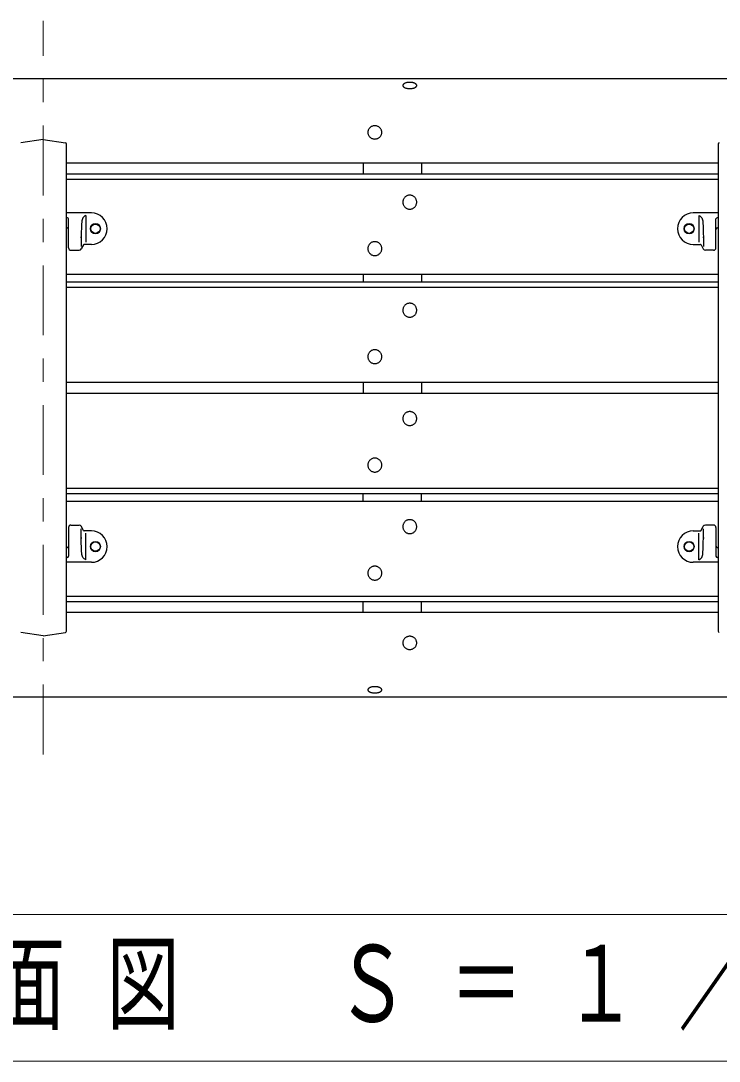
# Model space of a CAD drawing. Units: millimetres on the paper, scale 1:20. Extents: x -365 to 12, y -47 to 257.
# Drawn here: x -270.44 to -240.44, y 164.6 to 209.27 of the extents above; entities that cross this region are included whole.
import ezdxf

# ---------------------------------------------------------------- set-up
doc = ezdxf.new("R2010")
doc.units = ezdxf.units.MM
doc.linetypes.add('USER2', pattern=[6, 3, -1, 1, -1])
doc.layers.add('LY_1', color=7, linetype='Continuous', lineweight=25)
doc.styles.add('ＭＳ ゴシック', font='')
doc.styles.get('ＭＳ ゴシック').set_extended_font_data('MS Gothic')

msp = doc.modelspace()

# ---------------------------------------------------------------- linework, layer by layer
at = {"layer": 'LY_1', "linetype": 'USER2', "lineweight": 13}
msp.add_line((-269.479, 177.768), (-269.479, 209.268), dxfattribs=at)
at = {"layer": 'LY_1'}
for p, q in [((-299.229, 206.787), (-209.728, 206.787)), ((-269.479, 204.168), (-270.436, 204.024)), ((-269.479, 204.168), (-268.521, 204.024)), ((-268.479, 183.061), (-268.479, 203.975)), ((-240.479, 203.975), (-240.479, 183.061)), ((-268.479, 203.163), (-240.479, 203.163)), ((-255.729, 203.163), (-255.729, 202.698)), ((-253.229, 203.163), (-253.229, 202.698)), ((-268.479, 202.698), (-240.479, 202.698)), ((-268.479, 202.468), (-240.479, 202.468)), ((-267.404, 201.018), (-268.479, 201.018)), ((-240.479, 201.018), (-241.554, 201.018)), ((-268.433, 200.81), (-268.479, 200.81)), ((-268.383, 199.518), (-268.383, 200.76)), ((-267.647, 200.906), (-267.647, 199.769)), ((-241.31, 200.906), (-241.31, 199.769)), ((-240.574, 199.518), (-240.574, 200.76)), ((-240.479, 200.81), (-240.524, 200.81)), ((-268.479, 200.375), (-268.433, 200.375)), ((-240.524, 200.375), (-240.479, 200.375)), ((-267.843, 199.993), (-267.843, 199.576)), ((-241.114, 199.993), (-241.114, 199.576)), ((-268.283, 199.418), (-267.926, 199.418)), ((-267.74, 199.655), (-267.837, 199.471)), ((-267.404, 199.668), (-267.718, 199.668)), ((-241.554, 199.668), (-241.239, 199.668)), ((-241.217, 199.655), (-241.12, 199.471)), ((-240.674, 199.418), (-241.031, 199.418)), ((-268.479, 198.397), (-240.479, 198.397)), ((-255.729, 198.397), (-255.729, 198.059)), ((-253.229, 198.397), (-253.229, 198.059)), ((-268.479, 198.059), (-240.479, 198.059)), ((-268.479, 197.829), (-240.479, 197.829)), ((-268.479, 193.758), (-240.479, 193.758)), ((-255.729, 193.758), (-255.729, 193.278)), ((-253.229, 193.758), (-253.229, 193.278)), ((-268.479, 193.278), (-240.479, 193.278)), ((-268.479, 189.207), (-240.479, 189.207)), ((-268.479, 188.977), (-240.479, 188.977)), ((-255.729, 188.639), (-255.729, 188.977)), ((-253.229, 188.639), (-253.229, 188.977)), ((-268.479, 188.639), (-240.479, 188.639)), ((-268.283, 187.618), (-267.926, 187.618)), ((-240.674, 187.618), (-241.031, 187.618)), ((-268.383, 187.518), (-268.383, 186.276)), ((-267.843, 187.043), (-267.843, 187.46)), ((-267.74, 187.381), (-267.837, 187.565)), ((-267.404, 187.368), (-267.718, 187.368)), ((-267.647, 186.13), (-267.647, 187.267)), ((-241.554, 187.368), (-241.239, 187.368)), ((-241.31, 186.13), (-241.31, 187.267)), ((-241.217, 187.381), (-241.12, 187.565)), ((-241.114, 187.043), (-241.114, 187.46)), ((-240.574, 187.518), (-240.574, 186.276)), ((-268.479, 186.661), (-268.433, 186.661)), ((-240.524, 186.661), (-240.479, 186.661)), ((-268.433, 186.226), (-268.479, 186.226)), ((-267.404, 186.018), (-268.479, 186.018)), ((-240.479, 186.018), (-241.554, 186.018)), ((-240.479, 186.226), (-240.524, 186.226)), ((-268.479, 184.568), (-240.479, 184.568)), ((-268.479, 184.338), (-240.479, 184.338)), ((-255.729, 183.873), (-255.729, 184.338)), ((-253.229, 183.873), (-253.229, 184.338)), ((-268.479, 183.873), (-240.479, 183.873)), ((-269.479, 182.868), (-270.436, 183.012)), ((-269.479, 182.868), (-268.521, 183.012)), ((-299.229, 180.249), (-209.728, 180.249))]:
    msp.add_line(p, q, dxfattribs=at)
at = {"layer": 'LY_1', "lineweight": 13}
for p, q in [((-231.229, 170.899), (-277.729, 170.899)), ((-277.729, 164.599), (-231.229, 164.599))]:
    msp.add_line(p, q, dxfattribs=at)
at = {"layer": 'LY_1'}
for points in [[(-253.429, 206.491), (-253.43, 206.503), (-253.433, 206.515), (-253.439, 206.526), (-253.447, 206.537), (-253.457, 206.548), (-253.469, 206.558), (-253.483, 206.568), (-253.499, 206.577), (-253.516, 206.586), (-253.536, 206.594), (-253.556, 206.601), (-253.579, 206.607), (-253.602, 206.613), (-253.626, 206.617), (-253.651, 206.621), (-253.676, 206.623), (-253.702, 206.625), (-253.729, 206.625), (-253.755, 206.625), (-253.781, 206.623), (-253.806, 206.621), (-253.831, 206.617), (-253.855, 206.613), (-253.879, 206.607), (-253.901, 206.601), (-253.921, 206.594), (-253.941, 206.586), (-253.958, 206.577), (-253.974, 206.568), (-253.988, 206.558), (-254, 206.548), (-254.01, 206.537), (-254.018, 206.526), (-254.024, 206.515), (-254.027, 206.503), (-254.029, 206.491), (-254.027, 206.48), (-254.024, 206.468), (-254.018, 206.457), (-254.01, 206.446), (-254, 206.435), (-253.988, 206.424), (-253.974, 206.415), (-253.958, 206.405), (-253.941, 206.397), (-253.921, 206.389), (-253.901, 206.382), (-253.879, 206.375), (-253.855, 206.37), (-253.831, 206.366), (-253.806, 206.362), (-253.781, 206.36), (-253.755, 206.358), (-253.729, 206.357), (-253.702, 206.358), (-253.676, 206.36), (-253.651, 206.362), (-253.626, 206.366), (-253.602, 206.37), (-253.579, 206.375), (-253.556, 206.382), (-253.536, 206.389), (-253.516, 206.397), (-253.499, 206.405), (-253.483, 206.415), (-253.469, 206.424), (-253.457, 206.435), (-253.447, 206.446), (-253.439, 206.457), (-253.433, 206.468), (-253.43, 206.48)], [(-254.929, 204.477), (-254.93, 204.502), (-254.933, 204.526), (-254.939, 204.551), (-254.947, 204.574), (-254.957, 204.597), (-254.969, 204.619), (-254.983, 204.64), (-254.999, 204.66), (-255.016, 204.678), (-255.036, 204.695), (-255.056, 204.71), (-255.079, 204.723), (-255.102, 204.735), (-255.126, 204.744), (-255.151, 204.752), (-255.176, 204.757), (-255.202, 204.761), (-255.229, 204.762), (-255.255, 204.761), (-255.281, 204.757), (-255.306, 204.752), (-255.331, 204.744), (-255.355, 204.735), (-255.379, 204.723), (-255.401, 204.71), (-255.421, 204.695), (-255.441, 204.678), (-255.458, 204.66), (-255.474, 204.64), (-255.488, 204.619), (-255.5, 204.597), (-255.51, 204.574), (-255.518, 204.551), (-255.524, 204.526), (-255.527, 204.502), (-255.529, 204.477), (-255.527, 204.452), (-255.524, 204.428), (-255.518, 204.403), (-255.51, 204.38), (-255.5, 204.357), (-255.488, 204.335), (-255.474, 204.314), (-255.458, 204.294), (-255.441, 204.276), (-255.421, 204.259), (-255.401, 204.244), (-255.379, 204.231), (-255.355, 204.219), (-255.331, 204.21), (-255.306, 204.202), (-255.281, 204.197), (-255.255, 204.194), (-255.229, 204.193), (-255.202, 204.194), (-255.176, 204.197), (-255.151, 204.202), (-255.126, 204.21), (-255.102, 204.219), (-255.079, 204.231), (-255.056, 204.244), (-255.036, 204.259), (-255.016, 204.276), (-254.999, 204.294), (-254.983, 204.314), (-254.969, 204.335), (-254.957, 204.357), (-254.947, 204.38), (-254.939, 204.403), (-254.933, 204.428), (-254.93, 204.452)], [(-253.429, 201.481), (-253.43, 201.507), (-253.433, 201.533), (-253.439, 201.559), (-253.447, 201.584), (-253.457, 201.608), (-253.469, 201.631), (-253.483, 201.653), (-253.499, 201.674), (-253.516, 201.693), (-253.536, 201.71), (-253.556, 201.726), (-253.579, 201.74), (-253.602, 201.752), (-253.626, 201.762), (-253.651, 201.77), (-253.676, 201.776), (-253.702, 201.779), (-253.729, 201.78), (-253.755, 201.779), (-253.781, 201.776), (-253.806, 201.77), (-253.831, 201.762), (-253.855, 201.752), (-253.879, 201.74), (-253.901, 201.726), (-253.921, 201.71), (-253.941, 201.693), (-253.958, 201.674), (-253.974, 201.653), (-253.988, 201.631), (-254, 201.608), (-254.01, 201.584), (-254.018, 201.559), (-254.024, 201.533), (-254.027, 201.507), (-254.029, 201.481), (-254.027, 201.455), (-254.024, 201.429), (-254.018, 201.404), (-254.01, 201.379), (-254, 201.355), (-253.988, 201.332), (-253.974, 201.31), (-253.958, 201.289), (-253.941, 201.27), (-253.921, 201.252), (-253.901, 201.236), (-253.879, 201.222), (-253.855, 201.21), (-253.831, 201.2), (-253.806, 201.192), (-253.781, 201.186), (-253.755, 201.183), (-253.729, 201.182), (-253.702, 201.183), (-253.676, 201.186), (-253.651, 201.192), (-253.626, 201.2), (-253.602, 201.21), (-253.579, 201.222), (-253.556, 201.236), (-253.536, 201.252), (-253.516, 201.27), (-253.499, 201.289), (-253.483, 201.31), (-253.469, 201.332), (-253.457, 201.355), (-253.447, 201.379), (-253.439, 201.404), (-253.433, 201.429), (-253.43, 201.455)], [(-254.929, 199.486), (-254.93, 199.512), (-254.933, 199.538), (-254.939, 199.563), (-254.947, 199.588), (-254.957, 199.612), (-254.969, 199.636), (-254.983, 199.658), (-254.999, 199.678), (-255.016, 199.698), (-255.036, 199.715), (-255.056, 199.731), (-255.079, 199.745), (-255.102, 199.757), (-255.126, 199.767), (-255.151, 199.775), (-255.176, 199.781), (-255.202, 199.784), (-255.229, 199.785), (-255.255, 199.784), (-255.281, 199.781), (-255.306, 199.775), (-255.331, 199.767), (-255.355, 199.757), (-255.379, 199.745), (-255.401, 199.731), (-255.421, 199.715), (-255.441, 199.698), (-255.458, 199.678), (-255.474, 199.658), (-255.488, 199.636), (-255.5, 199.612), (-255.51, 199.588), (-255.518, 199.563), (-255.524, 199.538), (-255.527, 199.512), (-255.529, 199.486), (-255.527, 199.46), (-255.524, 199.434), (-255.518, 199.409), (-255.51, 199.384), (-255.5, 199.36), (-255.488, 199.336), (-255.474, 199.314), (-255.458, 199.294), (-255.441, 199.274), (-255.421, 199.257), (-255.401, 199.241), (-255.379, 199.227), (-255.355, 199.215), (-255.331, 199.205), (-255.306, 199.197), (-255.281, 199.191), (-255.255, 199.188), (-255.229, 199.187), (-255.202, 199.188), (-255.176, 199.191), (-255.151, 199.197), (-255.126, 199.205), (-255.102, 199.215), (-255.079, 199.227), (-255.056, 199.241), (-255.036, 199.257), (-255.016, 199.274), (-254.999, 199.294), (-254.983, 199.314), (-254.969, 199.336), (-254.957, 199.36), (-254.947, 199.384), (-254.939, 199.409), (-254.933, 199.434), (-254.93, 199.46)], [(-253.429, 196.842), (-253.43, 196.868), (-253.433, 196.894), (-253.439, 196.92), (-253.447, 196.945), (-253.457, 196.969), (-253.469, 196.992), (-253.483, 197.014), (-253.499, 197.035), (-253.516, 197.054), (-253.536, 197.072), (-253.556, 197.088), (-253.579, 197.102), (-253.602, 197.114), (-253.626, 197.124), (-253.651, 197.131), (-253.676, 197.137), (-253.702, 197.14), (-253.729, 197.142), (-253.755, 197.14), (-253.781, 197.137), (-253.806, 197.131), (-253.831, 197.124), (-253.855, 197.114), (-253.879, 197.102), (-253.901, 197.088), (-253.921, 197.072), (-253.941, 197.054), (-253.958, 197.035), (-253.974, 197.014), (-253.988, 196.992), (-254, 196.969), (-254.01, 196.945), (-254.018, 196.92), (-254.024, 196.894), (-254.027, 196.868), (-254.029, 196.842), (-254.027, 196.816), (-254.024, 196.79), (-254.018, 196.765), (-254.01, 196.74), (-254, 196.716), (-253.988, 196.693), (-253.974, 196.671), (-253.958, 196.65), (-253.941, 196.631), (-253.921, 196.613), (-253.901, 196.597), (-253.879, 196.583), (-253.855, 196.571), (-253.831, 196.561), (-253.806, 196.553), (-253.781, 196.548), (-253.755, 196.544), (-253.729, 196.543), (-253.702, 196.544), (-253.676, 196.548), (-253.651, 196.553), (-253.626, 196.561), (-253.602, 196.571), (-253.579, 196.583), (-253.556, 196.597), (-253.536, 196.613), (-253.516, 196.631), (-253.499, 196.65), (-253.483, 196.671), (-253.469, 196.693), (-253.457, 196.716), (-253.447, 196.74), (-253.439, 196.765), (-253.433, 196.79), (-253.43, 196.816)], [(-254.929, 194.847), (-254.93, 194.873), (-254.933, 194.899), (-254.939, 194.925), (-254.947, 194.95), (-254.957, 194.974), (-254.969, 194.997), (-254.983, 195.019), (-254.999, 195.04), (-255.016, 195.059), (-255.036, 195.076), (-255.056, 195.092), (-255.079, 195.106), (-255.102, 195.118), (-255.126, 195.128), (-255.151, 195.136), (-255.176, 195.142), (-255.202, 195.145), (-255.229, 195.146), (-255.255, 195.145), (-255.281, 195.142), (-255.306, 195.136), (-255.331, 195.128), (-255.355, 195.118), (-255.379, 195.106), (-255.401, 195.092), (-255.421, 195.076), (-255.441, 195.059), (-255.458, 195.04), (-255.474, 195.019), (-255.488, 194.997), (-255.5, 194.974), (-255.51, 194.95), (-255.518, 194.925), (-255.524, 194.899), (-255.527, 194.873), (-255.529, 194.847), (-255.527, 194.821), (-255.524, 194.795), (-255.518, 194.77), (-255.51, 194.745), (-255.5, 194.721), (-255.488, 194.698), (-255.474, 194.675), (-255.458, 194.655), (-255.441, 194.636), (-255.421, 194.618), (-255.401, 194.602), (-255.379, 194.588), (-255.355, 194.576), (-255.331, 194.566), (-255.306, 194.558), (-255.281, 194.552), (-255.255, 194.549), (-255.229, 194.548), (-255.202, 194.549), (-255.176, 194.552), (-255.151, 194.558), (-255.126, 194.566), (-255.102, 194.576), (-255.079, 194.588), (-255.056, 194.602), (-255.036, 194.618), (-255.016, 194.636), (-254.999, 194.655), (-254.983, 194.675), (-254.969, 194.698), (-254.957, 194.721), (-254.947, 194.745), (-254.939, 194.77), (-254.933, 194.795), (-254.93, 194.821)], [(-253.429, 192.189), (-253.43, 192.215), (-253.433, 192.241), (-253.439, 192.266), (-253.447, 192.291), (-253.457, 192.315), (-253.469, 192.338), (-253.483, 192.36), (-253.499, 192.381), (-253.516, 192.4), (-253.536, 192.418), (-253.556, 192.434), (-253.579, 192.448), (-253.602, 192.46), (-253.626, 192.47), (-253.651, 192.478), (-253.676, 192.483), (-253.702, 192.487), (-253.729, 192.488), (-253.755, 192.487), (-253.781, 192.483), (-253.806, 192.478), (-253.831, 192.47), (-253.855, 192.46), (-253.879, 192.448), (-253.901, 192.434), (-253.921, 192.418), (-253.941, 192.4), (-253.958, 192.381), (-253.974, 192.36), (-253.988, 192.338), (-254, 192.315), (-254.01, 192.291), (-254.018, 192.266), (-254.024, 192.241), (-254.027, 192.215), (-254.029, 192.189), (-254.027, 192.163), (-254.024, 192.137), (-254.018, 192.111), (-254.01, 192.086), (-254, 192.062), (-253.988, 192.039), (-253.974, 192.017), (-253.958, 191.996), (-253.941, 191.977), (-253.921, 191.959), (-253.901, 191.944), (-253.879, 191.93), (-253.855, 191.917), (-253.831, 191.907), (-253.806, 191.9), (-253.781, 191.894), (-253.755, 191.891), (-253.729, 191.889), (-253.702, 191.891), (-253.676, 191.894), (-253.651, 191.9), (-253.626, 191.907), (-253.602, 191.917), (-253.579, 191.93), (-253.556, 191.944), (-253.536, 191.959), (-253.516, 191.977), (-253.499, 191.996), (-253.483, 192.017), (-253.469, 192.039), (-253.457, 192.062), (-253.447, 192.086), (-253.439, 192.111), (-253.433, 192.137), (-253.43, 192.163)], [(-254.929, 190.193), (-254.93, 190.22), (-254.933, 190.245), (-254.939, 190.271), (-254.947, 190.296), (-254.957, 190.32), (-254.969, 190.343), (-254.983, 190.365), (-254.999, 190.386), (-255.016, 190.405), (-255.036, 190.423), (-255.056, 190.439), (-255.079, 190.453), (-255.102, 190.465), (-255.126, 190.475), (-255.151, 190.483), (-255.176, 190.488), (-255.202, 190.492), (-255.229, 190.493), (-255.255, 190.492), (-255.281, 190.488), (-255.306, 190.483), (-255.331, 190.475), (-255.355, 190.465), (-255.379, 190.453), (-255.401, 190.439), (-255.421, 190.423), (-255.441, 190.405), (-255.458, 190.386), (-255.474, 190.365), (-255.488, 190.343), (-255.5, 190.32), (-255.51, 190.296), (-255.518, 190.271), (-255.524, 190.245), (-255.527, 190.22), (-255.529, 190.193), (-255.527, 190.167), (-255.524, 190.142), (-255.518, 190.116), (-255.51, 190.091), (-255.5, 190.067), (-255.488, 190.044), (-255.474, 190.022), (-255.458, 190.001), (-255.441, 189.982), (-255.421, 189.964), (-255.401, 189.948), (-255.379, 189.934), (-255.355, 189.922), (-255.331, 189.912), (-255.306, 189.904), (-255.281, 189.899), (-255.255, 189.895), (-255.229, 189.894), (-255.202, 189.895), (-255.176, 189.899), (-255.151, 189.904), (-255.126, 189.912), (-255.102, 189.922), (-255.079, 189.934), (-255.056, 189.948), (-255.036, 189.964), (-255.016, 189.982), (-254.999, 190.001), (-254.983, 190.022), (-254.969, 190.044), (-254.957, 190.067), (-254.947, 190.091), (-254.939, 190.116), (-254.933, 190.142), (-254.93, 190.167)], [(-253.429, 187.55), (-253.43, 187.576), (-253.433, 187.602), (-253.439, 187.627), (-253.447, 187.652), (-253.457, 187.676), (-253.469, 187.699), (-253.483, 187.722), (-253.499, 187.742), (-253.516, 187.761), (-253.536, 187.779), (-253.556, 187.795), (-253.579, 187.809), (-253.602, 187.821), (-253.626, 187.831), (-253.651, 187.839), (-253.676, 187.845), (-253.702, 187.848), (-253.729, 187.849), (-253.755, 187.848), (-253.781, 187.845), (-253.806, 187.839), (-253.831, 187.831), (-253.855, 187.821), (-253.879, 187.809), (-253.901, 187.795), (-253.921, 187.779), (-253.941, 187.761), (-253.958, 187.742), (-253.974, 187.722), (-253.988, 187.699), (-254, 187.676), (-254.01, 187.652), (-254.018, 187.627), (-254.024, 187.602), (-254.027, 187.576), (-254.029, 187.55), (-254.027, 187.524), (-254.024, 187.498), (-254.018, 187.472), (-254.01, 187.447), (-254, 187.423), (-253.988, 187.4), (-253.974, 187.378), (-253.958, 187.357), (-253.941, 187.338), (-253.921, 187.321), (-253.901, 187.305), (-253.879, 187.291), (-253.855, 187.279), (-253.831, 187.269), (-253.806, 187.261), (-253.781, 187.255), (-253.755, 187.252), (-253.729, 187.251), (-253.702, 187.252), (-253.676, 187.255), (-253.651, 187.261), (-253.626, 187.269), (-253.602, 187.279), (-253.579, 187.291), (-253.556, 187.305), (-253.536, 187.321), (-253.516, 187.338), (-253.499, 187.357), (-253.483, 187.378), (-253.469, 187.4), (-253.457, 187.423), (-253.447, 187.447), (-253.439, 187.472), (-253.433, 187.498), (-253.43, 187.524)], [(-254.929, 185.555), (-254.93, 185.581), (-254.933, 185.607), (-254.939, 185.632), (-254.947, 185.657), (-254.957, 185.681), (-254.969, 185.704), (-254.983, 185.726), (-254.999, 185.747), (-255.016, 185.766), (-255.036, 185.784), (-255.056, 185.8), (-255.079, 185.814), (-255.102, 185.826), (-255.126, 185.836), (-255.151, 185.844), (-255.176, 185.849), (-255.202, 185.853), (-255.229, 185.854), (-255.255, 185.853), (-255.281, 185.849), (-255.306, 185.844), (-255.331, 185.836), (-255.355, 185.826), (-255.379, 185.814), (-255.401, 185.8), (-255.421, 185.784), (-255.441, 185.766), (-255.458, 185.747), (-255.474, 185.726), (-255.488, 185.704), (-255.5, 185.681), (-255.51, 185.657), (-255.518, 185.632), (-255.524, 185.607), (-255.527, 185.581), (-255.529, 185.555), (-255.527, 185.529), (-255.524, 185.503), (-255.518, 185.477), (-255.51, 185.452), (-255.5, 185.428), (-255.488, 185.405), (-255.474, 185.383), (-255.458, 185.362), (-255.441, 185.343), (-255.421, 185.325), (-255.401, 185.31), (-255.379, 185.295), (-255.355, 185.283), (-255.331, 185.273), (-255.306, 185.266), (-255.281, 185.26), (-255.255, 185.257), (-255.229, 185.255), (-255.202, 185.257), (-255.176, 185.26), (-255.151, 185.266), (-255.126, 185.273), (-255.102, 185.283), (-255.079, 185.295), (-255.056, 185.31), (-255.036, 185.325), (-255.016, 185.343), (-254.999, 185.362), (-254.983, 185.383), (-254.969, 185.405), (-254.957, 185.428), (-254.947, 185.452), (-254.939, 185.477), (-254.933, 185.503), (-254.93, 185.529)], [(-253.429, 182.559), (-253.43, 182.584), (-253.433, 182.608), (-253.439, 182.632), (-253.447, 182.656), (-253.457, 182.679), (-253.469, 182.701), (-253.483, 182.722), (-253.499, 182.742), (-253.516, 182.76), (-253.536, 182.777), (-253.556, 182.792), (-253.579, 182.805), (-253.602, 182.817), (-253.626, 182.826), (-253.651, 182.834), (-253.676, 182.839), (-253.702, 182.842), (-253.729, 182.843), (-253.755, 182.842), (-253.781, 182.839), (-253.806, 182.834), (-253.831, 182.826), (-253.855, 182.817), (-253.879, 182.805), (-253.901, 182.792), (-253.921, 182.777), (-253.941, 182.76), (-253.958, 182.742), (-253.974, 182.722), (-253.988, 182.701), (-254, 182.679), (-254.01, 182.656), (-254.018, 182.632), (-254.024, 182.608), (-254.027, 182.584), (-254.029, 182.559), (-254.027, 182.534), (-254.024, 182.509), (-254.018, 182.485), (-254.01, 182.461), (-254, 182.439), (-253.988, 182.417), (-253.974, 182.396), (-253.958, 182.376), (-253.941, 182.358), (-253.921, 182.341), (-253.901, 182.326), (-253.879, 182.312), (-253.855, 182.301), (-253.831, 182.291), (-253.806, 182.284), (-253.781, 182.279), (-253.755, 182.275), (-253.729, 182.274), (-253.702, 182.275), (-253.676, 182.279), (-253.651, 182.284), (-253.626, 182.291), (-253.602, 182.301), (-253.579, 182.312), (-253.556, 182.326), (-253.536, 182.341), (-253.516, 182.358), (-253.499, 182.376), (-253.483, 182.396), (-253.469, 182.417), (-253.457, 182.439), (-253.447, 182.461), (-253.439, 182.485), (-253.433, 182.509), (-253.43, 182.534)], [(-254.929, 180.544), (-254.93, 180.556), (-254.933, 180.568), (-254.939, 180.579), (-254.947, 180.59), (-254.957, 180.601), (-254.969, 180.611), (-254.983, 180.621), (-254.999, 180.631), (-255.016, 180.639), (-255.036, 180.647), (-255.056, 180.654), (-255.079, 180.66), (-255.102, 180.666), (-255.126, 180.67), (-255.151, 180.674), (-255.176, 180.676), (-255.202, 180.678), (-255.229, 180.678), (-255.255, 180.678), (-255.281, 180.676), (-255.306, 180.674), (-255.331, 180.67), (-255.355, 180.666), (-255.379, 180.66), (-255.401, 180.654), (-255.421, 180.647), (-255.441, 180.639), (-255.458, 180.631), (-255.474, 180.621), (-255.488, 180.611), (-255.5, 180.601), (-255.51, 180.59), (-255.518, 180.579), (-255.524, 180.568), (-255.527, 180.556), (-255.529, 180.544), (-255.527, 180.533), (-255.524, 180.521), (-255.518, 180.51), (-255.51, 180.499), (-255.5, 180.488), (-255.488, 180.478), (-255.474, 180.468), (-255.458, 180.458), (-255.441, 180.45), (-255.421, 180.442), (-255.401, 180.435), (-255.379, 180.429), (-255.355, 180.423), (-255.331, 180.419), (-255.306, 180.415), (-255.281, 180.413), (-255.255, 180.411), (-255.229, 180.411), (-255.202, 180.411), (-255.176, 180.413), (-255.151, 180.415), (-255.126, 180.419), (-255.102, 180.423), (-255.079, 180.429), (-255.056, 180.435), (-255.036, 180.442), (-255.016, 180.45), (-254.999, 180.458), (-254.983, 180.468), (-254.969, 180.478), (-254.957, 180.488), (-254.947, 180.499), (-254.939, 180.51), (-254.933, 180.521), (-254.93, 180.533)]]:
    msp.add_lwpolyline(points, close=True, dxfattribs=at)
for points in [[(-267.647, 200.906), (-267.684, 200.888), (-267.719, 200.865), (-267.749, 200.838), (-267.774, 200.805), (-267.792, 200.768), (-267.804, 200.726), (-267.812, 200.678), (-267.817, 200.622), (-267.822, 200.553), (-267.826, 200.477), (-267.83, 200.397), (-267.833, 200.315), (-267.836, 200.235), (-267.838, 200.16), (-267.839, 200.091), (-267.841, 200.033), (-267.841, 199.987), (-267.842, 199.958), (-267.842, 199.947), (-267.843, 199.958), (-267.843, 199.993)], [(-241.31, 200.906), (-241.273, 200.888), (-241.238, 200.865), (-241.208, 200.838), (-241.183, 200.805), (-241.165, 200.768), (-241.153, 200.726), (-241.145, 200.678), (-241.14, 200.622), (-241.135, 200.553), (-241.131, 200.477), (-241.127, 200.397), (-241.124, 200.315), (-241.121, 200.235), (-241.119, 200.16), (-241.118, 200.091), (-241.116, 200.033), (-241.116, 199.987), (-241.115, 199.958), (-241.115, 199.947), (-241.114, 199.958), (-241.114, 199.993)], [(-267.647, 186.13), (-267.684, 186.148), (-267.719, 186.171), (-267.749, 186.198), (-267.774, 186.231), (-267.792, 186.267), (-267.804, 186.309), (-267.812, 186.358), (-267.817, 186.414), (-267.822, 186.483), (-267.826, 186.559), (-267.83, 186.639), (-267.833, 186.72), (-267.836, 186.801), (-267.838, 186.876), (-267.839, 186.945), (-267.841, 187.003), (-267.841, 187.049), (-267.842, 187.078), (-267.842, 187.089), (-267.843, 187.078), (-267.843, 187.043)], [(-241.31, 186.13), (-241.273, 186.148), (-241.238, 186.171), (-241.208, 186.198), (-241.183, 186.231), (-241.165, 186.267), (-241.153, 186.309), (-241.145, 186.358), (-241.14, 186.414), (-241.135, 186.483), (-241.131, 186.559), (-241.127, 186.639), (-241.124, 186.72), (-241.121, 186.801), (-241.119, 186.876), (-241.118, 186.945), (-241.116, 187.003), (-241.116, 187.049), (-241.115, 187.078), (-241.115, 187.089), (-241.114, 187.078), (-241.114, 187.043)]]:
    msp.add_lwpolyline(points, dxfattribs=at)
at = {"layer": 'LY_1', "lineweight": 13}
for centre in [(-267.229, 200.343), (-241.729, 200.343), (-267.229, 186.693), (-241.729, 186.693)]:
    msp.add_circle(centre, 0.225, dxfattribs=at)
at = {"layer": 'LY_1'}
for centre in [(-267.229, 200.343), (-241.729, 200.343), (-267.229, 186.693), (-241.729, 186.693)]:
    msp.add_circle(centre, 0.2, dxfattribs=at)
for centre, radius, start, end in [((-268.529, 203.975), 0.05, 0, 81.4692), ((-240.429, 203.975), 0.05, 98.5308, 180), ((-267.404, 200.343), 0.675, 270, 90), ((-241.554, 200.343), 0.675, 90, 270), ((-268.433, 200.76), 0.05, 360, 90), ((-240.524, 200.76), 0.05, 90, 180), ((-268.433, 200.325), 0.05, 0, 90), ((-240.524, 200.325), 0.05, 90, 180), ((-268.283, 199.518), 0.1, 180, 270), ((-267.926, 199.518), 0.1, 270, 332.1325), ((-267.718, 199.643), 0.025, 90, 152.1325), ((-241.239, 199.643), 0.025, 27.8675, 90), ((-241.031, 199.518), 0.1, 207.8675, 270), ((-240.674, 199.518), 0.1, 270, 0), ((-268.283, 187.518), 0.1, 90, 180), ((-267.926, 187.518), 0.1, 27.8675, 90), ((-241.031, 187.518), 0.1, 90, 152.1325), ((-240.674, 187.518), 0.1, 0, 90), ((-267.718, 187.393), 0.025, 207.8675, 270), ((-267.404, 186.693), 0.675, 270, 90), ((-241.554, 186.693), 0.675, 90, 270), ((-241.239, 187.393), 0.025, 270, 332.1325), ((-268.433, 186.711), 0.05, 270, 0), ((-268.433, 186.276), 0.05, 270, 0), ((-240.524, 186.711), 0.05, 180, 270), ((-240.524, 186.276), 0.05, 180, 270), ((-268.529, 183.061), 0.05, 278.5308, 0), ((-240.429, 183.061), 0.05, 180, 261.4692)]:
    msp.add_arc(centre, radius, start, end, dxfattribs=at)

# ---------------------------------------------------------------- texts
at = {"layer": 'LY_1', "insert": (-254.479, 167.749), "char_height": 3.299, "attachment_point": 5, "style": 'ＭＳ ゴシック'}
msp.add_mtext('\\T1.56;\\W0.7;平面図\u3000Ｓ＝１／20', dxfattribs=at)

doc.saveas('drawing.dxf')
